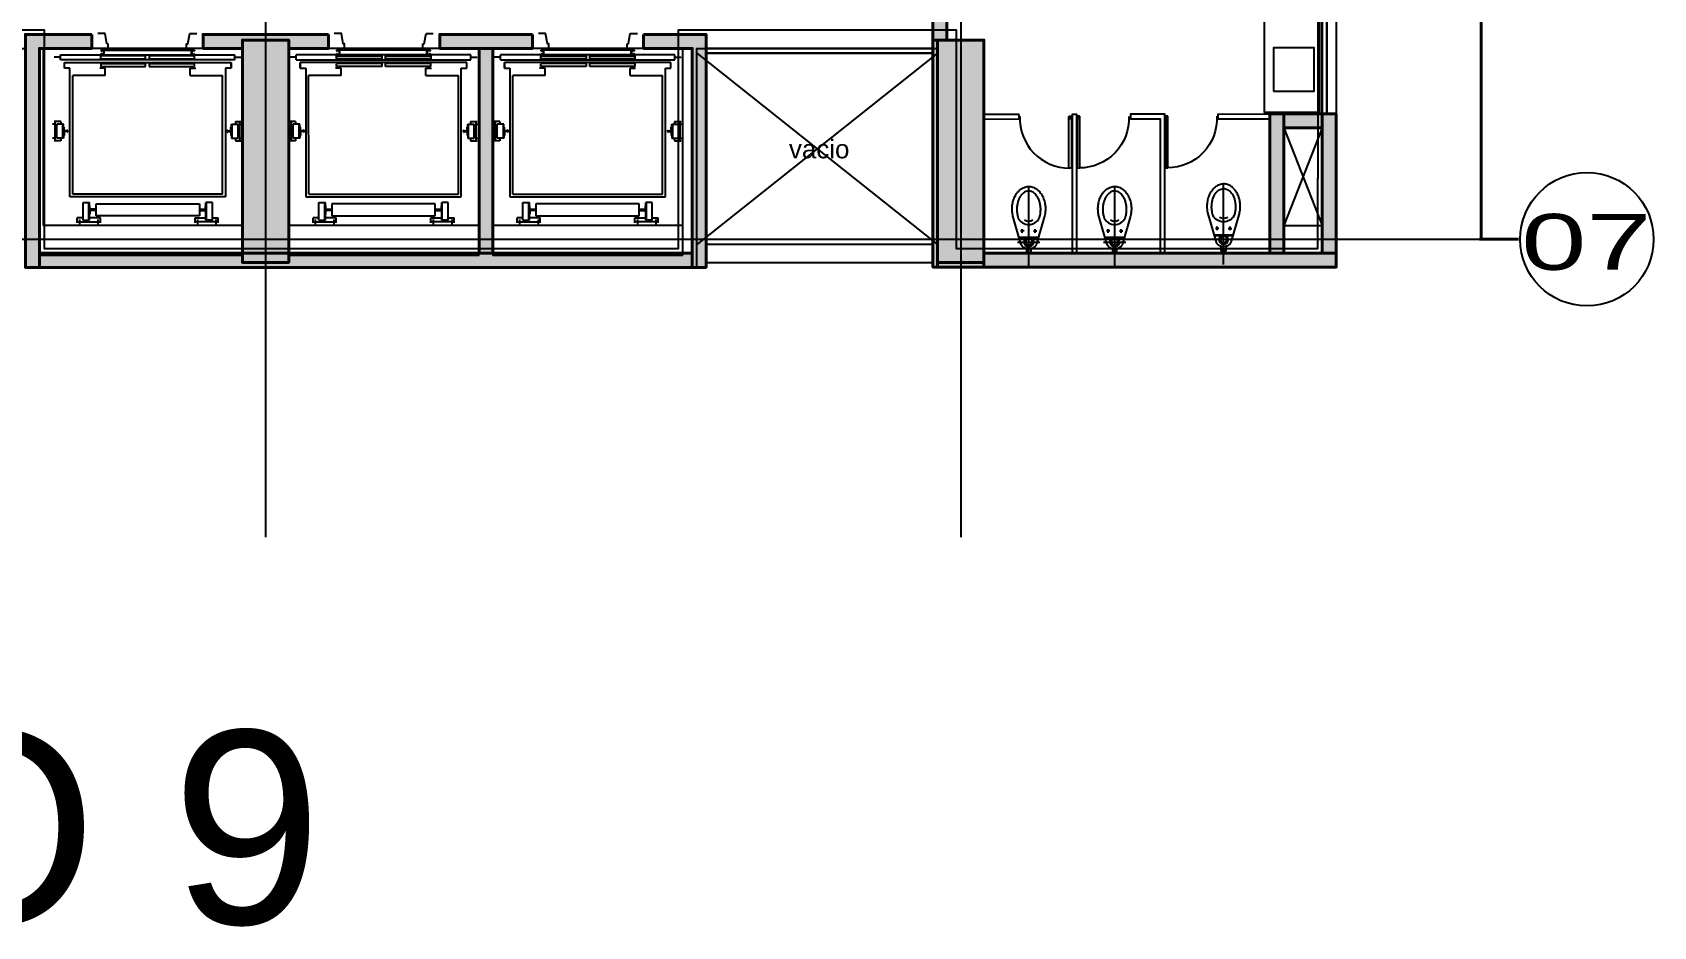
# Model space of a CAD drawing. Header units: millimetres. Extents: x -967 to 876, y -355 to 681.
# Drawn here: x 459.94 to 477.43, y -240.3 to -230.65 of the extents above; entities that cross this region are included whole.
import ezdxf

# ---------------------------------------------------------------- set-up
doc = ezdxf.new("R2010")
doc.units = ezdxf.units.MM
for name, pattern in [('Center', [50.8, 31.75, -6.35, 6.35, -6.35]), ('DASHED2', [9.525, 6.35, -3.175]), ('HIDDEN', [9.525, 6.35, -3.175])]:
    doc.linetypes.add(name, pattern=pattern)
doc.layers.get('Defpoints').update_dxf_attribs({"color": 8})
for name, color, linetype in [('0-amob', 8, 'Continuous'), ('_ACHU3', 253, 'Continuous'), ('A-HATCH CONCRETO', 8, 'Continuous'), ('AMOBLAMIENTO', 8, 'Continuous'), ('AREA LOCALES', 161, 'Continuous'), ('AREA PARQUEO', 8, 'Continuous'), ('ASCENSOR', 8, 'Continuous'), ('EJE-ESTRUCTURA', 8, 'Center'), ('F-2', 8, 'Continuous'), ('HACHTCOLUMNA', 250, 'Continuous'), ('JCA_TEXTO1', 2, 'Continuous'), ('JCA_TEXTO2', 3, 'Continuous'), ('MARCO', 4, 'Continuous'), ('PROYECCION', 8, 'DASHED2'), ('RE60', 7, 'Continuous')]:
    doc.layers.add(name, color=color, linetype=linetype)
for name, color, linetype, lineweight in [('Estructura', 8, 'Continuous', 40), ('Muro', 9, 'Continuous', 40), ('TEXTOS', 8, 'Continuous', 20), ('Vidrio', 8, 'Continuous', 30)]:
    doc.layers.add(name, color=color, linetype=linetype, lineweight=lineweight)
doc.layers.add('JCA_COTAS', color=8, linetype='Continuous', plot=False)
doc.styles.add('ROMANS', font='arial.ttf')
doc.styles.get("Standard").update_dxf_attribs({"font": 'arial.ttf'})
doc.styles.add('style2', font='arial.ttf', dxfattribs={"width": 1.5})
doc.dimstyles.new('1-10', dxfattribs={"dimscale": 10, "dimtxt": 0.0037, "dimasz": 0.001, "dimexe": 0.0018, "dimexo": 0.0018, "dimgap": 0.0005, "dimtad": 1, "dimzin": 4, "dimdsep": 46, "dimtxsty": 'ROMANS', "dimblk": 'ARCHTICK', "dimcen": 0.003, "dimdle": 0.0015, "dimclrd": 1, "dimclre": 1, "dimclrt": 4, "dimadec": 0, "dimazin": 0, "dimtfac": 1, "dimtix": 1, "dimtmove": 2, "dimatfit": 3, "dimldrblk": 'flecha', "dimfxl": 1, "dimtolj": 1, "dimtzin": 4, "dimarcsym": 0})

# ---------------------------------------------------------------- blocks, each defined once
blk = doc.blocks.new('MARCOE-102')
for p, q in [((0, 0), (0, -2.5)), ((0, 0), (1.75, 0)), ((1.75, 0), (1.75, -0.45)), ((0, -2.5), (1.75, -2.5)), ((0.175, -0.175), (1.575, -0.175)), ((0.175, -0.175), (0.175, -2.325)), ((0.175, -2.325), (1.575, -2.325)), ((1.375, -0.45), (1.375, -0.275)), ((1.375, -0.275), (1.575, -0.275)), ((1.75, -0.45), (1.375, -0.45)), ((1.375, -2.05), (1.375, -2.225)), ((1.75, -2.05), (1.375, -2.05)), ((1.375, -2.225), (1.575, -2.225)), ((1.575, -0.275), (1.575, -0.175)), ((1.575, -2.325), (1.575, -2.225)), ((1.75, -2.5), (1.75, -2.05))]:
    blk.add_line(p, q)
at = {"layer": 'MARCO'}
blk.add_lwpolyline([(0, 0), (0, -2.5), (1.75, -2.5), (1.75, -2.05), (1.375, -2.05), (1.375, -2.225), (1.575, -2.225), (1.575, -2.325), (0.175, -2.325), (0.175, -0.175), (1.575, -0.175), (1.575, -0.275), (1.375, -0.275), (1.375, -0.45), (1.75, -0.45), (1.75, 0), (0, 0)], dxfattribs=at)
blk = doc.blocks.new('ASCENSOR')
at = {"layer": '0-amob'}
for p, q in [((-1.747, -0.512), (-1.859, -0.533)), ((-1.69, -0.498), (-1.747, -0.498)), ((-1.747, -0.498), (-1.747, -0.512)), ((-1.69, -0.564), (-1.69, -0.498)), ((-1.859, -0.533), (-1.859, -0.609)), ((-1.68, -0.564), (-1.69, -0.564))]:
    blk.add_line(p, q, dxfattribs=at)
blk.add_lwpolyline([(-1.68, -0.564), (-1.68, 0.413), (-1.69, 0.413), (-1.69, 0.347), (-1.747, 0.347), (-1.747, 0.361), (-1.859, 0.382), (-1.859, 0.458)], dxfattribs=at)
at = {"layer": 'ASCENSOR'}
for p, q in [((-1.605, 0.869), (-1.605, 0.932)), ((-0.91, 0.876), (-0.91, 0.932)), ((-0.7, 0.921), (-0.91, 0.921)), ((-0.91, 0.876), (-0.88, 0.876)), ((-0.88, 0.922), (-0.88, 0.95)), ((-0.73, 0.902), (-0.88, 0.902)), ((-0.88, 0.83), (-0.88, 0.902)), ((-0.73, 0.922), (-0.73, 0.95)), ((-0.73, 0.836), (-0.73, 0.902)), ((-0.73, 0.876), (-0.7, 0.876)), ((-0.7, 0.876), (-0.7, 0.932)), ((-1.63, -1.015), (-1.63, 0.869)), ((-1.575, 0.869), (-1.63, 0.869)), ((-1.575, 0.869), (-1.575, -1.015)), ((-1.485, 0.826), (-1.545, 0.826)), ((-1.545, 0.826), (-1.485, 0.826)), ((-1.545, -0.971), (-1.545, 0.826)), ((-1.485, 0.826), (-1.485, 0.766)), ((-1.485, 0.766), (-0.096, 0.766)), ((-1.405, 0.385), (-1.405, 0.735)), ((-0.126, 0.735), (-1.405, 0.735)), ((-0.73, 0.836), (-0.88, 0.836)), ((-0.88, 0.836), (-0.73, 0.836)), ((-0.85, 0.83), (-0.88, 0.83)), ((-0.85, 0.83), (-0.88, 0.83)), ((-0.85, 0.83), (-0.805, 0.83)), ((-0.85, 0.83), (-0.805, 0.83)), ((-0.85, 0.83), (-0.805, 0.83)), ((-0.85, 0.83), (-0.805, 0.83)), ((-0.85, 0.823), (-0.85, 0.83)), ((-0.85, 0.823), (-0.85, 0.83)), ((-0.809, 0.823), (-0.85, 0.823)), ((-0.809, 0.823), (-0.85, 0.823)), ((-0.816, 0.785), (-0.816, 0.792)), ((-0.816, 0.792), (-0.802, 0.792)), ((-0.809, 0.785), (-0.816, 0.785)), ((-0.809, 0.785), (-0.809, 0.823)), ((-0.802, 0.785), (-0.809, 0.785)), ((-0.76, 0.83), (-0.805, 0.83)), ((-0.76, 0.83), (-0.805, 0.83)), ((-0.76, 0.83), (-0.805, 0.83)), ((-0.76, 0.83), (-0.805, 0.83)), ((-0.802, 0.823), (-0.76, 0.823)), ((-0.802, 0.823), (-0.76, 0.823)), ((-0.802, 0.785), (-0.802, 0.823)), ((-0.795, 0.792), (-0.802, 0.792)), ((-0.802, 0.785), (-0.795, 0.785)), ((-0.795, 0.785), (-0.795, 0.792)), ((-0.76, 0.823), (-0.76, 0.83)), ((-0.76, 0.823), (-0.76, 0.83)), ((-0.76, 0.83), (-0.73, 0.83)), ((-0.76, 0.83), (-0.73, 0.83)), ((-0.73, 0.83), (-0.73, 0.836)), ((-0.126, 0.735), (-0.126, -0.88)), ((-0.096, 0.766), (-0.096, -0.911)), ((-0.036, 0.625), (-0.036, 0.555)), ((0.155, 0.625), (-0.036, 0.625)), ((0.155, 0.561), (-0.036, 0.561)), ((0.155, 0.555), (-0.036, 0.555)), ((-0.001, 0.552), (-0.001, 0.555)), ((-0.001, 0.555), (0.041, 0.555)), ((0.038, 0.552), (-0.001, 0.552)), ((0.038, 0.491), (0.038, 0.552)), ((0.041, 0.555), (0.041, 0.491)), ((0.089, 0.555), (0.041, 0.555)), ((0.047, 0.555), (0.047, 0.491)), ((0.05, 0.491), (0.05, 0.552)), ((0.05, 0.552), (0.089, 0.552)), ((0.089, 0.552), (0.089, 0.555)), ((0.089, 0.552), (0.089, 0.555)), ((0.184, 0.688), (0.128, 0.688)), ((0.128, 0.625), (0.128, 0.688)), ((0.128, 0.438), (0.128, 0.555)), ((0.147, 0.664), (0.21, 0.664)), ((0.155, 0.625), (0.155, 0.555)), ((0.173, 0.689), (0.173, 0.438)), ((-1.68, 0.434), (-1.671, 0.434)), ((-1.68, 0.434), (-1.671, 0.434)), ((-1.68, 0.399), (-1.68, 0.434)), ((-1.68, 0.399), (-1.68, 0.434)), ((-1.63, 0.399), (-1.68, 0.399)), ((-1.63, 0.399), (-1.68, 0.399)), ((-1.676, 0.43), (-1.674, 0.43)), ((-1.674, 0.43), (-1.676, 0.43)), ((-1.676, 0.402), (-1.676, 0.43)), ((-1.676, 0.43), (-1.676, 0.402)), ((-1.633, 0.402), (-1.676, 0.402)), ((-1.676, 0.402), (-1.633, 0.402)), ((-1.674, 0.426), (-1.674, 0.43)), ((-1.674, 0.426), (-1.674, 0.43)), ((-1.671, 0.426), (-1.674, 0.426)), ((-1.671, 0.426), (-1.674, 0.426)), ((-1.671, 0.434), (-1.671, 0.426)), ((-1.671, 0.434), (-1.671, 0.426)), ((-1.639, 0.434), (-1.639, 0.426)), ((-1.63, 0.434), (-1.639, 0.434)), ((-1.639, 0.434), (-1.63, 0.434)), ((-1.639, 0.426), (-1.639, 0.434)), ((-1.639, 0.426), (-1.635, 0.426)), ((-1.635, 0.426), (-1.639, 0.426)), ((-1.635, 0.43), (-1.633, 0.43)), ((-1.635, 0.426), (-1.635, 0.43)), ((-1.635, 0.43), (-1.635, 0.426)), ((-1.633, 0.43), (-1.635, 0.43)), ((-1.633, 0.402), (-1.633, 0.43)), ((-1.633, 0.402), (-1.633, 0.43)), ((-1.63, 0.399), (-1.63, 0.434)), ((-1.63, 0.434), (-1.63, 0.399)), ((-1.587, 0.433), (-1.618, 0.433)), ((-1.618, 0.433), (-1.618, -0.056)), ((-1.587, -0.056), (-1.587, 0.433)), ((-1.503, 0.434), (-1.534, 0.434)), ((-1.534, -0.056), (-1.534, 0.434)), ((-1.503, -0.056), (-1.503, 0.434)), ((-1.485, 0.385), (-1.485, 0.445)), ((-1.405, 0.385), (-1.485, 0.385)), ((-0.021, 0.485), (0.109, 0.485)), ((-0.021, -0.63), (-0.021, 0.485)), ((0.109, 0.485), (0.109, -0.63)), ((0.184, 0.438), (0.128, 0.438)), ((0.149, 0.463), (0.209, 0.463)), ((-1.618, -0.056), (-1.587, -0.056)), ((-1.587, -0.095), (-1.618, -0.095)), ((-1.618, -0.095), (-1.618, -0.583)), ((-1.587, -0.583), (-1.587, -0.095)), ((-1.534, -0.056), (-1.503, -0.056)), ((-1.503, -0.095), (-1.534, -0.095)), ((-1.534, -0.58), (-1.534, -0.095)), ((-1.503, -0.58), (-1.503, -0.095)), ((-1.618, -0.583), (-1.587, -0.583)), ((-1.534, -0.58), (-1.503, -0.58)), ((-1.405, -0.53), (-1.485, -0.53)), ((-1.485, -0.53), (-1.485, -0.59)), ((-1.405, -0.53), (-1.405, -0.88)), ((0.109, -0.63), (-0.021, -0.63)), ((-0.001, -0.697), (-0.001, -0.7)), ((0.038, -0.697), (-0.001, -0.697)), ((0.038, -0.636), (0.038, -0.697)), ((0.041, -0.7), (0.041, -0.636)), ((0.047, -0.7), (0.047, -0.636)), ((0.05, -0.636), (0.05, -0.697)), ((0.05, -0.697), (0.089, -0.697)), ((0.089, -0.697), (0.089, -0.7)), ((0.184, -0.583), (0.128, -0.583)), ((0.128, -0.583), (0.128, -0.7)), ((0.149, -0.609), (0.209, -0.609)), ((0.173, -0.834), (0.173, -0.583)), ((0.155, -0.7), (-0.036, -0.7)), ((-0.036, -0.77), (-0.036, -0.7)), ((0.155, -0.706), (-0.036, -0.706)), ((0.155, -0.77), (-0.036, -0.77)), ((-0.001, -0.7), (0.041, -0.7)), ((0.089, -0.7), (0.047, -0.7)), ((0.128, -0.77), (0.128, -0.833)), ((0.184, -0.833), (0.128, -0.833)), ((0.147, -0.809), (0.21, -0.809)), ((0.155, -0.77), (0.155, -0.7)), ((-1.575, -1.015), (-1.63, -1.015)), ((-1.605, -1.015), (-1.605, -1.083)), ((-1.485, -0.971), (-1.545, -0.971)), ((-0.096, -0.911), (-1.485, -0.911)), ((-1.485, -0.911), (-1.485, -0.971)), ((-0.126, -0.88), (-1.405, -0.88)), ((-0.91, -1.011), (-0.88, -1.011)), ((-0.91, -1.011), (-0.91, -1.083)), ((-0.85, -0.981), (-0.88, -0.981)), ((-0.85, -0.981), (-0.88, -0.981)), ((-0.88, -0.981), (-0.88, -1.052)), ((-0.73, -0.987), (-0.88, -0.987)), ((-0.88, -0.987), (-0.73, -0.987)), ((-0.808, -0.974), (-0.85, -0.974)), ((-0.808, -0.974), (-0.85, -0.974)), ((-0.85, -0.974), (-0.85, -0.981)), ((-0.85, -0.974), (-0.85, -0.981)), ((-0.85, -0.981), (-0.805, -0.981)), ((-0.85, -0.981), (-0.805, -0.981)), ((-0.85, -0.981), (-0.805, -0.981)), ((-0.85, -0.981), (-0.805, -0.981)), ((-0.808, -0.936), (-0.815, -0.936)), ((-0.815, -0.936), (-0.815, -0.943)), ((-0.815, -0.943), (-0.801, -0.943)), ((-0.808, -0.936), (-0.808, -0.974)), ((-0.801, -0.936), (-0.808, -0.936)), ((-0.76, -0.981), (-0.805, -0.981)), ((-0.76, -0.981), (-0.805, -0.981)), ((-0.76, -0.981), (-0.805, -0.981)), ((-0.76, -0.981), (-0.805, -0.981)), ((-0.801, -0.936), (-0.801, -0.974)), ((-0.801, -0.936), (-0.794, -0.936)), ((-0.794, -0.943), (-0.801, -0.943)), ((-0.801, -0.974), (-0.76, -0.974)), ((-0.801, -0.974), (-0.76, -0.974)), ((-0.794, -0.936), (-0.794, -0.943)), ((-0.76, -0.974), (-0.76, -0.981)), ((-0.76, -0.974), (-0.76, -0.981)), ((-0.76, -0.981), (-0.73, -0.981)), ((-0.76, -0.981), (-0.73, -0.981)), ((-0.73, -0.981), (-0.73, -0.987)), ((-0.73, -0.987), (-0.73, -1.052)), ((-0.73, -1.011), (-0.7, -1.011)), ((-0.7, -1.011), (-0.7, -1.083)), ((-0.7, -1.072), (-0.91, -1.072)), ((-0.73, -1.052), (-0.88, -1.052)), ((-0.88, -1.073), (-0.88, -1.1)), ((-0.73, -1.073), (-0.73, -1.1))]:
    blk.add_line(p, q, dxfattribs=at)
for centre, radius, start, end in [((0.044, 0.491), 0.006, 180, 270), ((0.044, 0.491), 0.003, 180, 270), ((0.044, 0.491), 0.006, 270, 0), ((0.044, 0.491), 0.003, 270, 0), ((0.044, -0.636), 0.006, 90, 180), ((0.044, -0.636), 0.003, 90, 180), ((0.044, -0.636), 0.006, 0, 90), ((0.044, -0.636), 0.003, 0, 90)]:
    blk.add_arc(centre, radius, start, end, dxfattribs=at)
for points in [[(-0.795, 0.792), (-0.795, 0.785), (-0.816, 0.785), (-0.816, 0.792)], [(-0.816, 0.785), (-0.816, 0.792), (-0.795, 0.785), (-0.816, 0.785)], [(-0.795, 0.785), (-0.816, 0.785), (-0.795, 0.792), (-0.816, 0.792)], [(-0.794, -0.943), (-0.794, -0.936), (-0.815, -0.936), (-0.815, -0.943)], [(-0.815, -0.936), (-0.815, -0.943), (-0.794, -0.936), (-0.815, -0.936)], [(-0.794, -0.936), (-0.815, -0.936), (-0.794, -0.943), (-0.815, -0.943)]]:
    blk.add_solid(points, dxfattribs=at)
at = {"layer": 'ASCENSOR', "xscale": 0.01999999999998181, "yscale": 0.01999999999998181, "zscale": 0.01999999999998181, "rotation": 270}
blk.add_blockref('MARCOE-102', (-1.63, -0.541), dxfattribs=at)
blk = doc.blocks.new('PUERTA BAÑOS')
at = {"layer": 'AMOBLAMIENTO'}
for p, q in [((0, 0), (-0.005, 0)), ((0, -0.06), (0, 0)), ((-0.03, -0.005), (-0.03, -0.02)), ((-0.005, 0), (-0.025, 0)), ((-0.025, -0.025), (-0.005, -0.025)), ((-0.005, -0.025), (-0.005, 0)), ((-0.005, 0), (-0.005, -0.06)), ((-0.005, -0.06), (0, -0.06))]:
    blk.add_line(p, q, dxfattribs=at)
blk.add_lwpolyline([(-0.008, 0.002), (-0.008, -0.628, -0.414214), (-0.013, -0.633), (-0.033, -0.633, -0.414214), (-0.038, -0.628), (-0.038, -0.003, -0.414214), (-0.033, 0.002)], format="xyb", close=True, dxfattribs=at)
blk.add_circle((-0.022, -0.013), 0.0025, dxfattribs=at)
at = {"layer": 'AMOBLAMIENTO', "ltscale": 0.1}
blk.add_arc((-0.034, -0.026), 0.607, 177.5483, 270.1437, dxfattribs=at)
at = {"layer": 'AMOBLAMIENTO'}
for centre, start, end in [((-0.025, -0.005), 90, 180), ((-0.025, -0.02), 180, 270)]:
    blk.add_arc(centre, 0.005, start, end, dxfattribs=at)
blk = doc.blocks.new('INODORO')
at = {"layer": 'AMOBLAMIENTO', "extrusion": (-1.55665e-06, -4.47371e-06, 1)}
for p, q in [((-0.051, 0.24, 13.502), (-0.089, 0.24, 13.502)), ((-0.07, 0.221, 13.502), (-0.07, 0.259, 13.502)), ((0.051, 0.24, 13.502), (0.089, 0.24, 13.502)), ((0.07, 0.221, 13.502), (0.07, 0.259, 13.502)), ((0.103, 0.17, 13.502), (-0.103, 0.17, 13.502)), ((-0.024, 0.164, 13.502), (-0.101, 0.164, 13.502)), ((0.101, 0.164, 13.502), (0.024, 0.164, 13.502))]:
    blk.add_line(p, q, dxfattribs=at)
at = {"layer": 'AMOBLAMIENTO', "extrusion": (-1.55665e-06, -4.47371e-06, 1), "elevation": 13.502, "flags": 128}
for points in [[(0.167, 0.387), (0.084, 0.101, -0.016701), (0.083, 0.097, -0.022806), (0.08, 0.091, -0.021821), (0.078, 0.086, -0.034751), (0.072, 0.078, -0.036571), (0.065, 0.07, -0.043988), (0.056, 0.062, -0.052185), (0.043, 0.055, -0.082496), (0.021, 0.05, -0.014668), (0.017, 0.05), (-0.017, 0.05, -0.083909), (-0.04, 0.054, -0.098699), (-0.063, 0.068, -0.082496), (-0.078, 0.086, -0.052185), (-0.083, 0.099, -0.009147), (-0.084, 0.101), (-0.167, 0.387, -0.038438), (-0.177, 0.436, -0.03221), (-0.18, 0.478, -0.004356), (-0.18, 0.484, -0.034754), (-0.176, 0.528, -0.021818), (-0.17, 0.556, -0.013779), (-0.166, 0.573, -0.009024), (-0.163, 0.582, -0.022804), (-0.154, 0.603, -0.021821), (-0.144, 0.623, -0.031515), (-0.127, 0.649, -0.003233), (-0.126, 0.651, -0.036571), (-0.107, 0.672, -0.043988), (-0.081, 0.694, -0.02205), (-0.066, 0.703, -0.030103), (-0.051, 0.71, -0.082496), (-0.008, 0.72, -0.014666), (0, 0.72, -0.083908), (0.045, 0.712, -0.043384), (0.066, 0.703, -0.055079), (0.101, 0.678, -0.050815), (0.127, 0.649, -0.03155), (0.144, 0.623, -0.052186), (0.165, 0.575, -0.001468), (0.166, 0.573, -0.042516), (0.177, 0.52, -0.03221), (0.18, 0.478, -0.004357), (0.18, 0.472, -0.034752), (0.176, 0.427, -0.02182), (0.17, 0.4, -0.009707), (0.167, 0.387)], [(0, 0.67, 0.014666), (-0.005, 0.67, 0.082496), (-0.032, 0.664, 0.044795), (-0.046, 0.657, 0.007375), (-0.05, 0.654, 0.043988), (-0.07, 0.638, 0.036571), (-0.084, 0.621, 0.018877), (-0.091, 0.612, 0.015864), (-0.098, 0.601, 0.021821), (-0.106, 0.584, 0.022804), (-0.114, 0.566, 0.01791), (-0.118, 0.551, 0.004894), (-0.12, 0.545, 0.021818), (-0.125, 0.52, 0.034754), (-0.128, 0.478, 0.004356), (-0.129, 0.472, 0.03221), (-0.126, 0.434, 0.03362), (-0.118, 0.394, 0.010353), (-0.116, 0.385, 0.008488), (-0.113, 0.378)], [(0.113, 0.378, 0.000935), (0.114, 0.379, 0.017908), (0.118, 0.394, 0.004894), (0.12, 0.399, 0.02182), (0.125, 0.425, 0.034752), (0.129, 0.467, 0.004357), (0.129, 0.472, 0.03221), (0.126, 0.511, 0.033619), (0.118, 0.551, 0.010353), (0.116, 0.56, 0.052186), (0.098, 0.601, 0.015899), (0.091, 0.612, 0.066511), (0.065, 0.642, 0.040373), (0.046, 0.657, 0.058094), (0.028, 0.665, 0.083908), (0, 0.67)]]:
    blk.add_lwpolyline(points, format="xyb", dxfattribs=at)
at = {"layer": 'AMOBLAMIENTO', "linetype": 'HIDDEN', "ltscale": 0.25, "extrusion": (-1.55665e-06, -4.47371e-06, 1), "elevation": 13.502}
for points in [[(0, -0.15), (0, 0.72)], [(-0.12, 0.12), (0.12, 0.12)]]:
    blk.add_lwpolyline(points, dxfattribs=at)
at = {"layer": 'AMOBLAMIENTO', "extrusion": (-1.55665e-06, -4.47371e-06, 1), "elevation": 13.502}
blk.add_lwpolyline([(0.025, 0.05), (-0.025, 0.05), (-0.025, 0), (0.025, 0)], close=True, dxfattribs=at)
at = {"layer": 'AMOBLAMIENTO', "extrusion": (-1.55665e-06, -4.47371e-06, 1)}
for major_axis, start_param, end_param in [((0.121, -0.042), 3.962815, 6.131668), ((0.0863, -0.03), 4.528683, 5.5658)]:
    blk.add_ellipse((0, 0.438, 13.502), major_axis=major_axis, ratio=1, start_param=start_param, end_param=end_param, dxfattribs=at)
for centre, major_axis in [((-0.07, 0.24, 13.502), (0.00567, -0.00197)), ((0, 0.12, 13.502), (0.0472, -0.0164)), ((0.07, 0.24, 13.502), (0.00567, -0.00197)), ((0, 0.12, 13.502), (0.0425, -0.0148)), ((0, 0.12, 13.502), (0.0331, -0.0115))]:
    blk.add_ellipse(centre, major_axis=major_axis, ratio=1, dxfattribs=at)
blk = doc.blocks.new('_ArchTick')
at = {"color": 0, "linetype": 'ByBlock', "const_width": 0.15}
blk.add_lwpolyline([(-0.5, -0.5), (0.5, 0.5)], dxfattribs=at)
blk = doc.blocks.new('*D37')
at = {"layer": 'Defpoints', "color": 0, "transparency": 16777216}
for p in [(1984.533, -5903.674), (1984.114, -5911.699), (1984.533, -5911.699)]:
    blk.add_point(p, dxfattribs=at)
at = {"layer": 'JCA_COTAS', "color": 1, "lineweight": -2, "transparency": 16777216}
for p, q in [((1984.515, -5903.674), (1984.096, -5903.674)), ((1984.114, -5903.659), (1984.114, -5911.714)), ((1984.515, -5911.699), (1984.096, -5911.699))]:
    blk.add_line(p, q, dxfattribs=at)
at = {"layer": 'JCA_COTAS', "color": 1, "lineweight": -2, "transparency": 16777216, "xscale": 0.01, "yscale": 0.01, "zscale": 0.01}
for p, rotation in [((1984.114, -5903.674), 90), ((1984.114, -5911.699), 270)]:
    blk.add_blockref('_ArchTick', p, dxfattribs=dict(at, rotation=rotation))
at = {"layer": 'JCA_COTAS', "color": 4, "transparency": 16777216, "insert": (1984.091, -5907.686), "char_height": 0.037, "attachment_point": 5, "rotation": 90, "style": 'ROMANS'}
blk.add_mtext('\\A1;8.02', dxfattribs=at)
blk = doc.blocks.new('flecha')
at = {"layer": '_ACHU3', "linetype": 'Continuous', "lineweight": 0}
h = blk.add_hatch(color=255, dxfattribs=at)
h.dxf.hatch_style = 1
h.paths.add_polyline_path([(0, 0), (2.4, 0.4), (2.4, 0), (4, 0), (4, 0), (2.4, 0), (2.4, -0.4)])
at = {"layer": '_ACHU3', "linetype": 'Continuous', "lineweight": 0, "flags": 128}
blk.add_lwpolyline([(0, 0), (2.4, 0.4), (2.4, 0), (2.4, 0), (4, 0), (4, 0), (2.4, 0), (2.4, -0.4), (0, 0)], dxfattribs=at)
blk = doc.blocks.new('Estructura cubierta')
at = {"layer": 'HACHTCOLUMNA'}
h = blk.add_hatch(color=256, dxfattribs=at)
h.paths.add_polyline_path([(1971.25, -5904.924), (1971.25, -5903.424), (1970.75, -5903.424), (1970.75, -5904.924)])
h.paths.add_polyline_path([(1977.353, -5903.424), (1978.853, -5903.424), (1978.853, -5903.924), (1977.353, -5903.924)])
h.paths.add_polyline_path([(1962.75, -5904.924), (1962.75, -5903.424), (1962.25, -5903.424), (1962.25, -5904.924)])
h.paths.add_polyline_path([(1978.248, -5911.949), (1978.248, -5909.549), (1978.748, -5909.549), (1978.748, -5911.949)])
h.paths.add_polyline_path([(1970.75, -5909.549), (1970.75, -5911.949), (1971.25, -5911.949), (1971.25, -5909.549)])
h.paths.add_polyline_path([(1962.25, -5909.549), (1962.25, -5911.949), (1962.75, -5911.949), (1962.75, -5909.549)])
h.paths.add_polyline_path([(1978.748, -5859.124), (1978.248, -5859.124), (1978.248, -5857.624), (1978.748, -5857.624)])
h.paths.add_polyline_path([(1971.25, -5859.124), (1970.75, -5859.124), (1970.75, -5857.624), (1971.25, -5857.624)])
at = {"layer": 'EJE-ESTRUCTURA'}
for p, q in [((1971, -5855.354), (1971, -5914.914)), ((1978.498, -5855.354), (1978.498, -5914.914)), ((1978.498, -5855.354), (1978.498, -5914.914)), ((1952.731, -5911.699), (1984.533, -5911.699))]:
    blk.add_line(p, q, dxfattribs=at)
at = {"layer": 'Estructura'}
for points in [[(1970.75, -5909.549), (1970.75, -5911.949), (1971.25, -5911.949), (1971.25, -5909.549)], [(1978.248, -5911.949), (1978.248, -5909.549), (1978.748, -5909.549), (1978.748, -5911.949)]]:
    blk.add_lwpolyline(points, close=True, dxfattribs=at)
at = {"layer": 'JCA_TEXTO1', "linetype": 'Continuous'}
blk.add_circle((1985.253, -5911.699), 0.72, dxfattribs=at)
at = {"layer": 'JCA_TEXTO2', "style": 'style2', "width": 1.5}
blk.add_text('07', height=0.6031, rotation=0.0293, dxfattribs=at).set_placement((1984.545, -5912.029))
at = {"layer": 'JCA_COTAS'}
dim = blk.add_linear_dim(base=(1984.11448, -5911.69883), p1=(1984.53317, -5903.67384), p2=(1984.53317, -5911.69883), angle=90, dimstyle='1-10', dxfattribs=at)
dim.commit()
dim.dimension.update_dxf_attribs({"geometry": '*D37', "text_midpoint": (1984.09059, -5907.68634)})

msp = doc.modelspace()

# ---------------------------------------------------------------- hatches: boundary and pattern name
at = {"layer": 'A-HATCH CONCRETO', "ltscale": 0.01}
h = msp.add_hatch(color=256, dxfattribs=at)
h.dxf.hatch_style = 1
h.paths.add_polyline_path([(467.105, -227.124), (466.955, -227.124), (466.954, -225.799), (467.105, -225.799)])
h.paths.add_polyline_path([(466.954, -226.111), (466.954, -225.961), (466.321, -225.961), (466.321, -226.111)])
h.paths.add_polyline_path([(464.867, -226.111), (464.867, -225.961), (465.521, -225.961), (465.521, -226.111)])
h.paths.add_polyline_path([(463.503, -226.111), (463.503, -225.961), (464.067, -225.961), (464.067, -226.111)])
h.paths.add_polyline_path([(462.353, -227.124), (462.203, -227.124), (462.203, -226.111), (462.353, -226.111)])
h.paths.add_polyline_path([(462.203, -227.124), (467.105, -227.124), (467.105, -227.274), (462.203, -227.274)])
h.paths.add_polyline_path([(463.806, -227.124), (463.656, -227.124), (463.656, -226.111), (463.806, -226.111)])
h.paths.add_polyline_path([(465.455, -227.124), (465.305, -227.124), (465.305, -226.111), (465.455, -226.111)])
h.paths.add_polyline_path([(467.086, -224.897), (467.086, -224.76), (466.936, -224.76), (466.936, -224.897)])
h.paths.add_polyline_path([(468.805, -224.61), (465.154, -224.61), (465.154, -224.76), (468.805, -224.76)])
h.paths.add_polyline_path([(465.154, -224.61), (465.154, -220.886), (465.304, -220.886), (465.304, -224.61)])
h.paths.add_polyline_path([(462.205, -223.661), (464.253, -223.661), (464.253, -223.811), (463.303, -223.811), (463.303, -224.611), (463.153, -224.61), (463.153, -223.811), (462.205, -223.811)])
h.paths.add_polyline_path([(470.026, -221.76), (465.304, -221.76), (465.304, -221.91), (470.026, -221.91)])
h.paths.add_polyline_path([(466.614, -221.76), (466.614, -220.729), (466.764, -220.729), (466.764, -221.76)])
h.paths.add_polyline_path([(463.053, -220.886), (463.053, -220.736), (465.304, -220.736), (465.304, -220.886)])
h.paths.add_polyline_path([(469.876, -221.76), (469.876, -215.236), (470.026, -215.236), (470.026, -221.76)])
h.paths.add_polyline_path([(471.229, -221.76), (473.804, -221.76), (473.804, -221.91), (471.229, -221.91)])
h.paths.add_polyline_path([(471.309, -221.91), (471.309, -224.71), (471.459, -224.71), (471.459, -221.91)])
h.paths.add_polyline_path([(472.362, -224.56), (473.405, -224.56), (473.405, -224.71), (472.362, -224.71)])
h.paths.add_polyline_path([(471.459, -225.869), (473.405, -225.869), (473.405, -226.019), (471.459, -226.019)])
h.paths.add_polyline_path([(471.309, -227.117), (471.309, -225.869), (471.459, -225.869), (471.459, -227.117)])
h.paths.add_polyline_path([(473.405, -227.124), (473.405, -228.02), (473.255, -228.02), (473.255, -227.124)])
h.paths.add_polyline_path([(473.405, -227.124), (473.852, -227.124), (473.852, -227.274), (473.405, -227.274)])
h.paths.add_polyline_path([(474.002, -227.124), (474.002, -228.324), (473.852, -228.324), (473.852, -227.124)])
h.paths.add_polyline_path([(471.459, -228.02), (473.852, -228.02), (473.852, -228.17), (471.459, -228.17)])
h.paths.add_polyline_path([(471.309, -228.02), (471.309, -229.216), (471.459, -229.216), (471.459, -228.02)])
h.paths.add_polyline_path([(470.846, -229.216), (471.459, -229.216), (471.459, -229.366), (470.846, -229.366)])
h.paths.add_polyline_path([(469.649, -227.124), (469.651, -230.736), (469.801, -230.736), (469.799, -227.124)])
h.paths.add_polyline_path([(469.943, -229.216), (469.8, -229.216), (469.8, -229.366), (469.943, -229.366)])
h.paths.add_polyline_path([(472.05, -229.216), (473.852, -229.216), (473.852, -229.366), (472.05, -229.366)])
h.paths.add_polyline_path([(473.436, -231.532), (473.436, -233.036), (473.286, -233.036), (473.286, -231.532)])
h.paths.add_polyline_path([(473.436, -231.532), (473.852, -231.532), (473.852, -231.682), (473.436, -231.682)])
h.paths.add_polyline_path([(474.002, -231.532), (474.002, -233.036), (473.852, -233.036), (473.852, -231.532)])
h.paths.add_polyline_path([(470.201, -233.036), (474.002, -233.036), (474.002, -233.186), (470.201, -233.186)])
h.paths.add_polyline_path([(469.701, -233.186), (469.701, -233.136), (470.201, -233.136), (470.201, -233.186)])
h.paths.add_polyline_path([(469.701, -233.186), (469.651, -233.186), (469.651, -230.736), (469.701, -230.736)])
h = msp.add_hatch(color=256, dxfattribs=at)
h.dxf.hatch_style = 1
h.paths.add_polyline_path([(460.578, -230.676), (460.578, -230.826), (460.012, -230.826), (460.012, -233.19), (459.862, -233.19), (459.862, -230.676)])
h.paths.add_polyline_path([(463.131, -230.676), (463.131, -230.826), (462.703, -230.826), (462.703, -230.736), (462.203, -230.736), (462.203, -230.826), (461.778, -230.826), (461.778, -230.676)])
h.paths.add_polyline_path([(465.33, -230.676), (465.33, -230.826), (464.331, -230.826), (464.331, -230.676)])
h.paths.add_polyline_path([(466.53, -230.676), (466.53, -230.826), (467.055, -230.826), (467.055, -233.19), (467.205, -233.19), (467.205, -230.676)])
h.paths.add_polyline_path([(464.755, -233.037), (464.905, -233.037), (464.905, -230.826), (464.755, -230.826), (464.755, -230.824), (464.755, -233.037), (464.755, -233.037)])
h.paths.add_polyline_path([(460.012, -233.19), (467.055, -233.19), (467.055, -233.037), (460.012, -233.037)])

# ---------------------------------------------------------------- linework, layer by layer
at = {"layer": 'AMOBLAMIENTO'}
for points in [[(473.826, -231.516), (473.826, -229.392), (473.226, -229.392), (473.226, -231.516)], [(473.326, -231.287), (473.764, -231.287), (473.764, -230.82), (473.326, -230.82)], [(470.583, -231.538), (470.201, -231.539), (470.201, -231.589), (470.201, -231.589), (470.201, -231.589), (470.583, -231.588)], [(471.203, -233.036), (471.202, -231.538), (471.152, -231.538), (471.152, -231.588), (471.152, -231.588), (471.153, -233.036)], [(472.153, -233.036), (472.152, -231.537), (471.784, -231.537), (471.784, -231.587), (472.102, -231.587), (472.103, -233.036)], [(473.286, -231.537), (472.726, -231.538), (472.726, -231.588), (473.118, -231.588), (473.118, -231.588), (473.286, -231.587)]]:
    msp.add_lwpolyline(points, close=True, dxfattribs=at)
at = {"layer": 'AREA LOCALES'}
msp.add_lwpolyline([(462.203, -233.058), (462.203, -230.826), (460.012, -230.826), (460.012, -233.058)], close=True, dxfattribs=at)
for points, elevation in [([(464.755, -233.058), (464.755, -230.826), (462.703, -230.826), (462.703, -233.058)], -1316.434), ([(466.955, -233.058), (466.955, -230.826), (464.905, -230.826), (464.905, -233.058)], 1207.545)]:
    msp.add_lwpolyline(points, close=True, dxfattribs=dict(at, elevation=elevation))
at = {"layer": 'AREA PARQUEO'}
msp.add_lwpolyline([(457.263, -178.73), (442.409, -178.73), (442.41, -233.186), (457.263, -233.186), (457.263, -230.826), (459.862, -230.826), (459.862, -233.186), (467.105, -233.186), (467.105, -230.826), (469.701, -230.826), (469.701, -233.186), (474.002, -233.186), (474.002, -232.425), (474.006, -232.425), (474.004, -178.736), (459.862, -178.736), (459.862, -180.407), (457.263, -180.407), (457.263, -178.73)], dxfattribs=at)
msp.add_lwpolyline([(457.063, -178.93), (442.609, -178.93), (442.61, -232.986), (457.063, -232.986), (457.063, -230.626), (460.062, -230.626), (460.062, -232.986), (466.905, -232.986), (466.905, -230.626), (469.901, -230.626), (469.901, -232.986), (473.802, -232.986), (473.802, -232.225), (473.806, -232.225), (473.804, -178.886), (460.012, -178.886), (460.012, -180.606), (457.063, -180.607)], close=True, dxfattribs=at)
at = {"layer": 'F-2'}
msp.add_lwpolyline([(469.651, -233.136), (469.651, -232.943), (467.205, -232.943), (467.205, -233.136)], close=True, dxfattribs=at)
at = {"layer": 'Muro'}
for points in [[(469.649, -227.124), (469.651, -230.736), (469.801, -230.736), (469.799, -227.124)], [(460.578, -230.676), (460.578, -230.826), (460.012, -230.826), (460.012, -233.19), (459.862, -233.19), (459.862, -230.676)], [(463.131, -230.676), (463.131, -230.826), (462.703, -230.826), (462.703, -230.736), (462.203, -230.736), (462.203, -230.826), (461.778, -230.826), (461.778, -230.676)], [(465.33, -230.676), (465.33, -230.826), (464.331, -230.826), (464.331, -230.676)], [(464.755, -233.037), (464.905, -233.037), (464.905, -233.037), (464.905, -230.826), (464.755, -230.826), (464.755, -230.824), (464.755, -230.824), (464.755, -230.824), (464.755, -233.037), (464.755, -233.037)], [(466.53, -230.676), (466.53, -230.826), (467.055, -230.826), (467.055, -233.19), (467.205, -233.19), (467.205, -230.676)], [(469.701, -233.186), (469.651, -233.186), (469.651, -230.736), (469.701, -230.736)], [(473.436, -231.532), (473.436, -233.036), (473.286, -233.036), (473.286, -231.532)], [(473.436, -231.532), (473.852, -231.532), (473.852, -231.682), (473.436, -231.682)], [(474.002, -231.532), (474.002, -233.036), (473.852, -233.036), (473.852, -231.532)], [(460.012, -233.19), (467.055, -233.19), (467.055, -233.037), (460.012, -233.037)], [(470.201, -233.036), (474.002, -233.036), (474.002, -233.186), (470.201, -233.186)], [(469.701, -233.186), (469.701, -233.136), (470.201, -233.136), (470.201, -233.186)]]:
    msp.add_lwpolyline(points, close=True, dxfattribs=at)
at = {"layer": 'PROYECCION'}
for p, q in [((460.053, -230.826), (460.053, -232.736)), ((467.105, -230.876), (469.701, -232.943)), ((469.701, -230.876), (467.105, -232.943)), ((473.852, -231.682), (473.436, -232.736)), ((473.436, -231.682), (473.852, -232.736)), ((462.203, -232.736), (460.053, -232.736)), ((464.755, -232.736), (462.703, -232.736)), ((466.955, -232.736), (464.905, -232.736))]:
    msp.add_line(p, q, dxfattribs=at)
msp.add_lwpolyline([(473.436, -231.682), (473.436, -232.736), (473.852, -232.736), (473.852, -231.682)], close=True, dxfattribs=at)
at = {"layer": 'Vidrio'}
for points in [[(473.852, -231.532), (473.902, -231.532), (473.902, -228.324), (473.852, -228.324)], [(469.651, -230.876), (469.651, -230.826), (467.205, -230.826), (467.205, -230.876)]]:
    msp.add_lwpolyline(points, close=True, dxfattribs=at)

# ---------------------------------------------------------------- block references
at = {"layer": 'AMOBLAMIENTO', "linetype": 'HIDDEN', "ltscale": 0.0003, "yscale": 0.8784798838123716, "zscale": 0.8784798838123716}
for p, xscale, rotation in [((471.152, -231.561), 0.8784798838123716, 0.0003066997075476458), ((471.202, -231.56), -0.8784798838123716, 359.9996933002926), ((472.152, -231.559), -0.8784798838123716, 359.9996933002926)]:
    msp.add_blockref('PUERTA BAÑOS', p, dxfattribs=dict(at, xscale=xscale, rotation=rotation))
at = {"layer": 'AMOBLAMIENTO', "extrusion": (0, 0, -1), "xscale": -1, "zscale": -1, "rotation": 359.9999836375246}
for p in [(-470.685, -233.036, 13.502), (-471.612, -233.036, 13.502)]:
    msp.add_blockref('INODORO', p, dxfattribs=at)
at = {"layer": 'AMOBLAMIENTO', "extrusion": (0, 0, -1), "zscale": -1, "rotation": 1.636247562310831e-05}
msp.add_blockref('INODORO', (-472.787, -233.009, 13.502), dxfattribs=at)
at = {"layer": 'ASCENSOR', "rotation": 269.9943251266501}
msp.add_blockref('ASCENSOR', (461.253, -232.525), dxfattribs=at)
at = {"layer": 'ASCENSOR', "xscale": -1, "rotation": 90.0056748733478}
for p in [(463.652, -232.525), (465.854, -232.525)]:
    msp.add_blockref('ASCENSOR', p, dxfattribs=at)
at = {"layer": 'Muro'}
msp.add_blockref('Estructura cubierta', (-1508.547, 5678.813), dxfattribs=at)

# ---------------------------------------------------------------- texts
at = {"layer": 'RE60', "insert": (443.504, -234.717), "char_height": 2, "attachment_point": 1}
msp.add_mtext_dynamic_manual_height_columns('\\pxqc;{\\H1.0417x;\\C6;\\P\\C256;PISO 9}', width=29.72935, gutter_width=2.5, heights=[0], dxfattribs=at)
at = {"layer": 'TEXTOS'}
msp.add_text('vacio', height=0.2, rotation=359.9331, dxfattribs=at).set_placement((468.098, -232.012))

doc.saveas('drawing.dxf')
